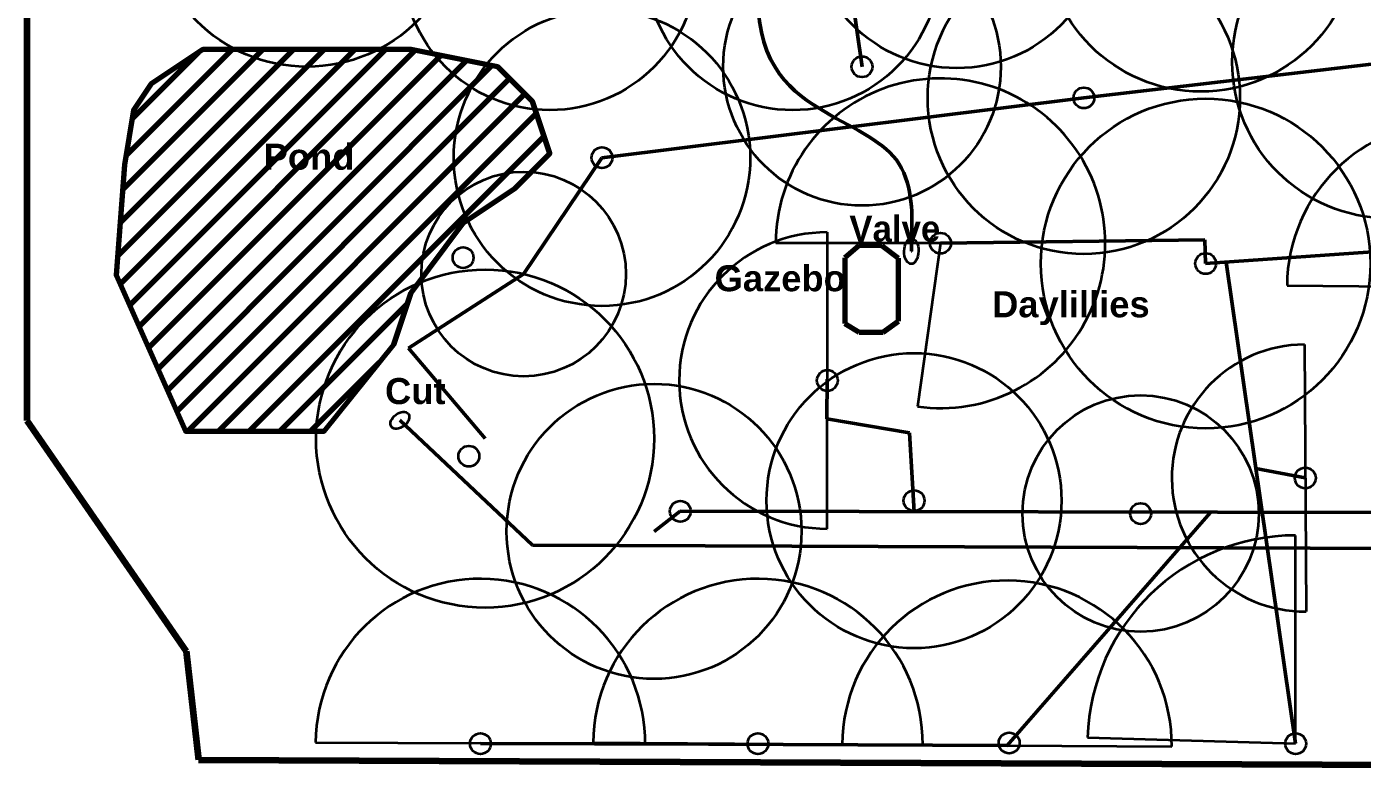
# Model space of a CAD drawing. Header units: inches. Extents: x 0.1 to 24.8, y -0.2 to 12.5.
# Drawn here: x 0.33 to 8.03, y -0.2 to 4.12 of the extents above; entities that cross this region are included whole.
import ezdxf
from ezdxf.enums import TextEntityAlignment as Align

# ---------------------------------------------------------------- set-up
doc = ezdxf.new("R2010")
doc.units = ezdxf.units.IN
doc.header["$MEASUREMENT"] = 0
for name, color, linetype, lineweight, true_color in [('aText', 161, 'Continuous', 35, 0xaaaaff), ('f_cov_11', 92, 'Continuous', 35, 0x00a500), ('f_cov_2', 30, 'Continuous', 35, 0xf08f00), ('f_cov_3', 81, 'Continuous', 35, 0x9fff7f), ('f_cov_4', 253, 'Continuous', 35, 0xbababa), ('f_cov_5', 40, 'Continuous', 35, 0xffcf00), ('f_cov_6', 143, 'Continuous', 35, 0x5291a5), ('field_heads', 7, 'Continuous', 35, 0xffffff), ('field_pipes', 7, 'Continuous', 50, 0xffffff), ('zBuildings', 52, 'Continuous', 70, 0xaa9104), ('zPond', 131, 'Continuous', 70, 0x7ffff7), ('zProperty Fence', 94, 'Continuous', 200, 0x008000)]:
    doc.layers.add(name, color=color, linetype=linetype, lineweight=lineweight, true_color=true_color)
doc.styles.add('textstyle16', font='')
doc.styles.add('textstyle24', font='')
doc.styles.add('textstyle25', font='')
doc.styles.add('textstyle27', font='')
doc.styles.add('textstyle30', font='')
doc.styles.get('textstyle16').set_extended_font_data('arial', bold=True)
doc.styles.get('textstyle24').set_extended_font_data('arialbd', bold=True)
doc.styles.get('textstyle25').set_extended_font_data('arialbd', bold=True)
doc.styles.get('textstyle27').set_extended_font_data('textstyle41', bold=True)
doc.styles.get('textstyle30').set_extended_font_data('arial', bold=True)

msp = doc.modelspace()

# ---------------------------------------------------------------- hatches: boundary and pattern name
at = {"layer": 'zPond', "lineweight": 70, "true_color": 0x7ffff7}
h = msp.add_hatch(dxfattribs=at)
h.set_pattern_fill('ANSI36', color=131, style=0)
h.set_pattern_definition([(45, (0, 0), (-0.0883883, 0.0883883), [])])
h.paths.add_polyline_path([(0.8975, 3.3292), (0.85, 2.6936), (1.25, 1.7936), (2.05, 1.7936), (2.45, 2.2936), (2.55, 2.5936), (2.85, 2.9936), (3.15, 3.1936), (3.35, 3.3936), (3.25, 3.6936), (3.05, 3.8936), (2.55, 3.9936), (2.05, 3.9936), (1.35, 3.9936), (1.05, 3.7936), (0.95, 3.6436)])

# ---------------------------------------------------------------- linework, layer by layer
at = {"layer": 'f_cov_11', "color": 92, "linetype": 'Continuous', "lineweight": 35, "ltscale": 2, "true_color": 0x00a500}
msp.add_circle((7.1041, 4.6504), 0.9, dxfattribs=at)
at = {"layer": 'f_cov_2', "color": 30, "linetype": 'Continuous', "lineweight": 35, "ltscale": 2, "true_color": 0xf08f00}
for centre, radius in [((1.95, 4.7936), 0.9), ((3.35, 4.4936), 0.85)]:
    msp.add_circle(centre, radius, dxfattribs=at)
at = {"layer": 'f_cov_3', "color": 81, "lineweight": 35, "true_color": 0x9fff7f}
for p, q in [((4.95, 2.9399), (4.9464, 1.2319)), ((2, 0), (3.9, -0.0081)), ((3.6, 0), (5.5, -0.0129)), ((5.0359, -0.0104), (6.9359, -0.0233))]:
    msp.add_line(p, q, dxfattribs=at)
at = {"layer": 'f_cov_3', "color": 81, "linetype": 'Continuous', "lineweight": 35, "ltscale": 2, "true_color": 0x9fff7f}
for centre, radius in [((5.45, 1.3936), 0.85), ((3.9512, 1.2165), 0.85), ((6.7562, 1.3191), 0.6814)]:
    msp.add_circle(centre, radius, dxfattribs=at)
msp.add_arc((4.95, 2.0859), 0.854, 90, 270, dxfattribs=at)
at = {"layer": 'f_cov_3', "color": 81, "linetype": 'Continuous', "lineweight": 35, "true_color": 0x9fff7f}
for centre in [(2.95, -0.0064), (4.55, -0.0064), (5.9859, -0.0168)]:
    msp.add_arc(centre, 0.95, 359.61112, 179.61112, dxfattribs=at)
at = {"layer": 'f_cov_4', "color": 253, "linetype": 'Continuous', "lineweight": 35, "ltscale": 2, "true_color": 0xbababa}
for centre, radius in [((5.6963, 4.7353), 0.85), ((4.75, 4.4936), 0.85), ((5.15, 3.8936), 0.8)]:
    msp.add_circle(centre, radius, dxfattribs=at)
at = {"layer": 'f_cov_5', "color": 40, "lineweight": 35, "true_color": 0xffcf00}
for p, q in [((5.6025, 2.8767), (4.6525, 2.8767)), ((5.6025, 2.8767), (5.4701, 1.936)), ((7.6003, 2.6325), (9.5002, 2.6196)), ((7.7005, 2.2935), (7.7107, 0.755)), ((7.65, -0.0064), (7.65, 1.1936)), ((6.4505, 0.0285), (7.65, -0.0064))]:
    msp.add_line(p, q, dxfattribs=at)
at = {"layer": 'f_cov_5', "color": 40, "linetype": 'Continuous', "lineweight": 35, "ltscale": 2, "true_color": 0xffcf00}
msp.add_circle((7.1311, 2.7598), 0.95, dxfattribs=at)
at = {"layer": 'f_cov_5', "color": 40, "linetype": 'Continuous', "lineweight": 35, "true_color": 0xffcf00}
for centre, radius, start, end in [((5.6025, 2.8767), 0.95, 261.98833, 180), ((8.5503, 2.626), 0.95, 359.61112, 179.61112), ((7.7056, 1.5242), 0.7693, 90.37818, 270.37818), ((7.65, -0.0064), 1.2, 90, 178.33099)]:
    msp.add_arc(centre, radius, start, end, dxfattribs=at)
at = {"layer": 'f_cov_6', "color": 143, "linetype": 'Continuous', "lineweight": 35, "ltscale": 2, "true_color": 0x5291a5}
for centre, radius in [((8.1848, 3.9208), 0.9), ((6.429, 3.7142), 0.9), ((3.6508, 3.3697), 0.8546), ((3.1991, 2.6994), 0.5897), ((2.9767, 1.751), 0.9742)]:
    msp.add_circle(centre, radius, dxfattribs=at)
at = {"layer": 'field_heads', "color": 253, "lineweight": 35, "true_color": 0xbababa}
msp.add_circle((5.15, 3.8936), 0.06, dxfattribs=at)
at = {"layer": 'field_heads', "color": 143, "lineweight": 35, "true_color": 0x5291a5}
for centre in [(6.429, 3.7142), (3.6508, 3.3697), (2.85, 2.7936), (2.8833, 1.6497)]:
    msp.add_circle(centre, 0.06, dxfattribs=at)
at = {"layer": 'field_heads', "color": 56, "lineweight": 35, "true_color": 0x4c4c00}
for centre in [(5.6025, 2.8767), (7.1311, 2.7598)]:
    msp.add_circle(centre, 0.06, dxfattribs=at)
at = {"layer": 'field_heads', "color": 81, "lineweight": 35, "true_color": 0x9fff7f}
for centre in [(4.95, 2.0859), (4.1024, 1.3322), (5.45, 1.3936), (6.7562, 1.3191), (2.95, -0.0064), (4.55, -0.0064), (5.9984, -0.0025)]:
    msp.add_circle(centre, 0.06, dxfattribs=at)
at = {"layer": 'field_heads', "color": 40, "lineweight": 35, "true_color": 0xffbf00}
for centre in [(7.7056, 1.5242), (7.65, -0.0064)]:
    msp.add_circle(centre, 0.06, dxfattribs=at)
at = {"layer": 'field_heads', "color": 92, "lineweight": 35, "true_color": 0x00a500}
msp.add_ellipse((5.4343, 2.8312), major_axis=(-0.0011, -0.0739), ratio=0.559937, dxfattribs=at)
at = {"layer": 'field_heads', "lineweight": 35}
msp.add_ellipse((2.4856, 1.8567), major_axis=(-0.0488, -0.0373), ratio=0.647938, dxfattribs=at)
at = {"layer": 'field_pipes', "color": 253, "linetype": 'Continuous', "lineweight": 50, "true_color": 0xbababa}
msp.add_line((5.0534, 4.5699), (5.15, 3.8936), dxfattribs=at)
at = {"layer": 'field_pipes', "color": 143, "lineweight": 50, "true_color": 0x5291a5}
for p, q in [((8.1848, 3.9208), (6.429, 3.7142)), ((6.429, 3.7142), (3.6508, 3.3697)), ((3.6508, 3.3697), (3.1991, 2.6994)), ((2.5345, 2.2713), (3.2, 2.7)), ((2.5345, 2.2713), (2.9767, 1.751))]:
    msp.add_line(p, q, dxfattribs=at)
at = {"layer": 'field_pipes', "color": 40, "linetype": 'Continuous', "lineweight": 50, "true_color": 0xffbf00}
for p, q in [((12.9082, 3.1649), (7.1311, 2.7598)), ((5.6025, 2.8767), (7.1273, 2.8956)), ((7.1273, 2.8956), (7.1311, 2.7598)), ((7.2498, 2.7681), (7.65, -0.0064))]:
    msp.add_line(p, q, dxfattribs=at)
at = {"layer": 'field_pipes', "color": 81, "lineweight": 50, "true_color": 0x9fff7f}
for p, q in [((4.9469, 1.8644), (4.95, 2.0936)), ((5.4239, 1.7853), (4.9469, 1.8644)), ((5.4499, 1.3302), (5.4239, 1.7853)), ((4.1024, 1.3322), (3.9512, 1.2165))]:
    msp.add_line(p, q, dxfattribs=at)
at = {"layer": 'field_pipes', "color": 51, "linetype": 'Continuous', "lineweight": 50, "true_color": 0xf6f5a2}
for p, q in [((3.2511, 1.1377), (2.4856, 1.8567)), ((14.9261, 1.0896), (3.2511, 1.1377))]:
    msp.add_line(p, q, dxfattribs=at)
at = {"layer": 'field_pipes', "color": 40, "lineweight": 50, "true_color": 0xffbf00}
msp.add_line((7.7056, 1.5242), (7.4214, 1.578), dxfattribs=at)
at = {"layer": 'field_pipes', "color": 81, "linetype": 'Continuous', "lineweight": 50, "true_color": 0x9fff7f}
for p, q in [((14.6838, 1.3167), (4.1024, 1.3322)), ((7.1578, 1.3236), (5.9859, -0.0168)), ((4.265, -0.0087), (2.95, -0.0064)), ((5.9859, -0.0168), (4.265, -0.0087))]:
    msp.add_line(p, q, dxfattribs=at)
at = {"layer": 'field_pipes', "color": 92, "linetype": 'Continuous', "lineweight": 50, "true_color": 0x00a500}
msp.add_open_spline([(4.55, 4.2936), (4.55, 3.8936), (4.95, 3.5936), (5.45, 3.3936), (5.4343, 2.8312), (5.4343, 2.8312), (5.4343, 2.8312)], degree=3, dxfattribs=at)
at = {"layer": 'zBuildings', "color": 52, "lineweight": 70, "ltscale": 2, "true_color": 0xaa9104}
for p, q in [((5.1339, 2.8633), (5.05, 2.7936)), ((5.267, 2.8623), (5.1339, 2.8633)), ((5.3607, 2.7907), (5.267, 2.8623)), ((5.05, 2.7936), (5.05, 2.4136)), ((5.3607, 2.4276), (5.3607, 2.7907)), ((5.05, 2.4136), (5.1326, 2.3641)), ((5.2726, 2.3641), (5.3607, 2.4276)), ((5.1326, 2.3641), (5.2726, 2.3641))]:
    msp.add_line(p, q, dxfattribs=at)
at = {"layer": 'zPond', "color": 131, "lineweight": 70, "true_color": 0x7ffff7}
msp.add_lwpolyline([(0.8975, 3.3292), (0.85, 2.6936), (1.25, 1.7936), (2.05, 1.7936), (2.45, 2.2936), (2.55, 2.5936), (2.85, 2.9936), (3.15, 3.1936), (3.35, 3.3936), (3.25, 3.6936), (3.05, 3.8936), (2.55, 3.9936), (2.05, 3.9936), (1.35, 3.9936), (1.05, 3.7936), (0.95, 3.6436), (0.8975, 3.3292)], dxfattribs=at)
at = {"layer": 'zProperty Fence', "color": 94, "linetype": 'Continuous', "lineweight": 200, "true_color": 0x008000}
for p, q in [((0.3342, 12.5143), (0.3342, 1.8561)), ((0.3342, 1.8561), (1.2538, 0.526)), ((1.2538, 0.526), (1.3247, -0.0987)), ((1.3247, -0.0987), (24.395, -0.2001))]:
    msp.add_line(p, q, dxfattribs=at)

# ---------------------------------------------------------------- texts
at = {"layer": 'aText', "color": 161, "linetype": 'Continuous', "lineweight": 35, "ltscale": 2, "true_color": 0xaaaaff}
for s, style, p in [('Pond', 'textstyle16', (1.7, 3.3)), ('Gazebo', 'textstyle30', (4.3, 2.6))]:
    msp.add_text(s, height=0.15, dxfattribs=dict(at, style=style)).set_placement(p)
at = {"layer": 'aText', "color": 161, "lineweight": 35, "true_color": 0xaaaaff}
for s, style, p in [('Valve', 'textstyle27', (5.0769, 3.0361)), ('Daylillies', 'textstyle25', (5.9, 2.6)), ('Cut', 'textstyle24', (2.4, 2.1))]:
    msp.add_text(s, height=0.15, dxfattribs=dict(at, style=style)).set_placement(p, align=Align.TOP_LEFT)

doc.saveas('drawing.dxf')
